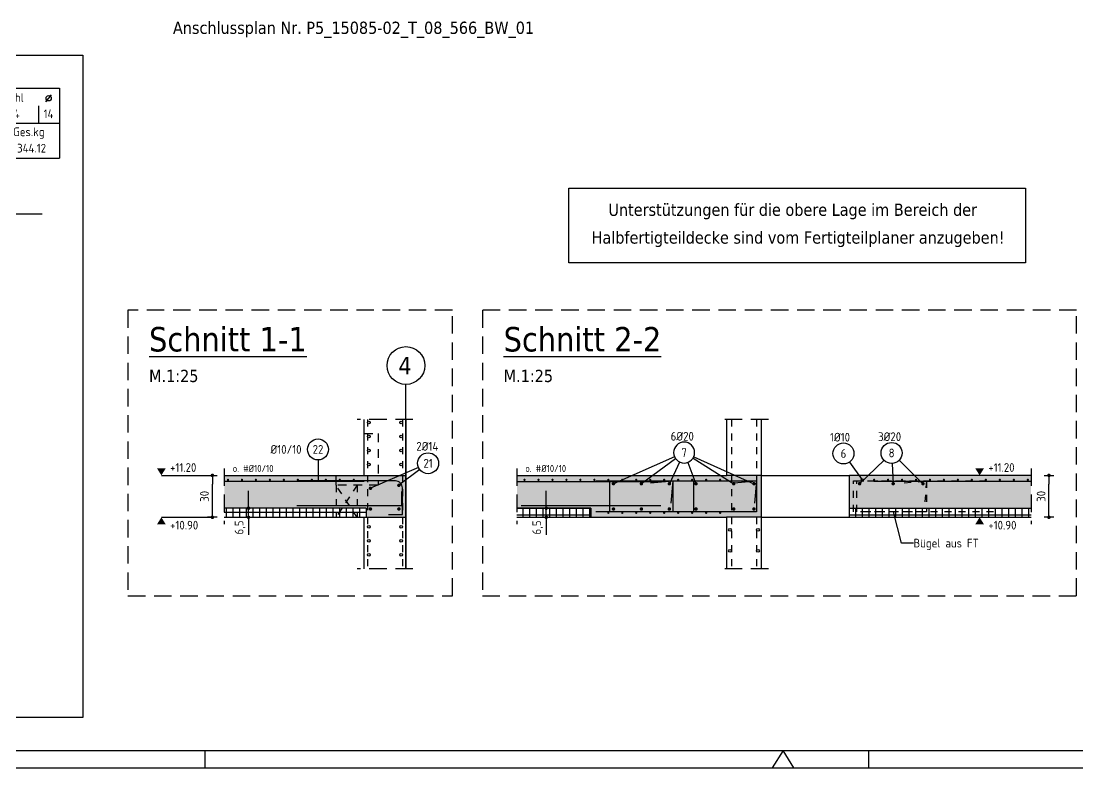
# Model space of a CAD drawing. Extents: x 0 to 101, y 0 to 43.
# Drawn here: x 18.82 to 33.94, y 0 to 10.68 of the extents above; entities that cross this region are included whole.
import ezdxf
from ezdxf.enums import TextEntityAlignment as Align

# ---------------------------------------------------------------- set-up
doc = ezdxf.new("R2010")
doc.units = 0
doc.header["$LTSCALE"] = 0.5
for name, pattern in [('AUSGEZOGEN', [1000.01, 1000, 0.01]), ('DASHED', [0.75, 0.5, -0.25]), ('HIDDEN2', [0.187, 0.125, -0.062]), ('PUNKT', [0.175, 0.05, -0.125]), ('STRICHLINIE', [0.75, 0.5, -0.25]), ('VERDECKT', [0.375, 0.25, -0.125])]:
    doc.linetypes.add(name, pattern=pattern)
for name, color, linetype in [('ACHSEN', 7, 'Continuous'), ('AFU', 7, 'Continuous'), ('BETON', 7, 'Continuous'), ('DETAIL', 7, 'Continuous'), ('DRUEBER', 7, 'Continuous'), ('grau_mittel', 7, 'Continuous'), ('Halbfertigteile', 7, 'Continuous'), ('HILFE', 7, 'Continuous'), ('koten', 7, 'Continuous'), ('MASSE', 7, 'Continuous'), ('OBJEKT', 7, 'Continuous'), ('RAHMEN', 7, 'Continuous'), ('RND', 7, 'Continuous'), ('RND_BILD', 7, 'Continuous'), ('SFP_Achsen', 7, 'Continuous'), ('TEXT', 7, 'Continuous'), ('VERDECKT1', 7, 'Continuous')]:
    doc.layers.add(name, color=color, linetype=linetype)
doc.styles.add('helv', font='tahoma.ttf')
doc.styles.add('txt', font='isocp.shx')
doc.linetypes.add('AFU_50K', pattern='A,0.15,["/",Standard,S=0.2,R=0,X=-0.01,Y=-0.1],0.07,["/",Standard,S=0.2,R=0,X=-0.01,Y=-0.1],0.15', length=0.37)
doc.dimstyles.new('DOT_I', dxfattribs={"dimscale": 0.5, "dimtxt": 0.25, "dimasz": 0.25, "dimexe": 0.1, "dimexo": 0.3, "dimgap": 0.1, "dimtad": 1, "dimdec": 3, "dimzin": 3, "dimtxsty": 'txt', "dimblk": 'DOT', "dimblk1": 'DOT', "dimblk2": 'DOT', "dimsah": 1, "dimcen": 0.1, "dimse1": 1, "dimse2": 1, "dimazin": 0, "dimtfac": 1, "dimtdec": 4, "dimtix": 1, "dimtmove": 2, "dimatfit": 3, "dimfxl": 0, "dimtvp": 1, "dimtolj": 1, "dimtzin": 0, "dimarcsym": 0})

# ---------------------------------------------------------------- blocks, each defined once
blk = doc.blocks.new('A1-35-0')
at = {"layer": 'RAHMEN', "color": 5}
blk.add_line((2, 0.5), (118.4, 0.5), dxfattribs=at)
at = {"layer": 'RAHMEN', "color": 7}
for p, q in [((42.9, 0), (42.9, 0.5)), ((61.9, 0), (61.9, 0.5))]:
    blk.add_line(p, q, dxfattribs=at)
at = {"layer": 'RAHMEN', "color": 7, "linetype": 'Continuous'}
for p, q in [((59.45, 0.5), (59.14, 0)), ((59.76, 0), (59.45, 0.5))]:
    blk.add_line(p, q, dxfattribs=at)
at = {"layer": 'RAHMEN'}
blk.add_line((0, 0), (118.9, 0), dxfattribs=at)
blk = doc.blocks.new('RND_LIS2')
at = {"layer": 'RND', "color": 3, "linetype": 'Continuous'}
for p, q in [((0, 0), (0, -5.2)), ((0, 0), (3.2, 0)), ((3.2, 0), (3.2, -2)), ((2.6, -0.503), (2.6, -1)), ((0, -1), (3.2, -1)), ((1.6, -1.503), (1.6, -2)), ((0, -2), (3.2, -2))]:
    blk.add_line(p, q, dxfattribs=at)
at = {"layer": 'RND', "color": 7, "linetype": 'Continuous'}
blk.add_line((2.805, -0.39), (2.973, -0.186), dxfattribs=at)
at = {"layer": 'RND', "color": 1, "linetype": 'Continuous'}
blk.add_circle((0.545, -0.513), 0.42, dxfattribs=at)
at = {"layer": 'RND', "color": 7, "linetype": 'Continuous'}
blk.add_circle((2.889, -0.288), 0.075, dxfattribs=at)
at = {"layer": 'RND', "color": 7, "linetype": 'Continuous', "style": 'txt'}
for s, p in [('Anzahl', (1.249, -0.391)), ('Länge', (0.42, -1.373)), ('Ges.kg', (1.872, -1.373))]:
    blk.add_text(s, height=0.25, dxfattribs=at).set_placement(p)
at = {"layer": 'RND', "color": 1, "linetype": 'Continuous', "style": 'txt'}
blk.add_attdef('POS1', text='', height=0.35, dxfattribs=at).set_placement((0.545, -0.513), align=Align.MIDDLE)
at = {"layer": 'RND', "color": 7, "linetype": 'Continuous', "style": 'txt'}
for tag, p in [('STK1', (1.897, -0.859)), ('DS1', (2.885, -0.859)), ('LANG1', (0.8, -1.841)), ('GEW', (2.4, -1.841))]:
    blk.add_attdef(tag, text='', height=0.25, dxfattribs=at).set_placement(p, align=Align.CENTER)
blk = doc.blocks.new('DOT')
at = {"layer": 'MASSE', "color": 7, "linetype": 'Continuous'}
for p, q in [((0, 0), (-1, 0)), ((0, 0.54), (0, -0.54))]:
    blk.add_line(p, q, dxfattribs=at)
at = {"layer": 'MASSE', "color": 7, "linetype": 'Continuous', "const_width": 0.2}
blk.add_lwpolyline([(-0.1, 0, 1), (0.1, 0, 1)], format="xyb", close=True, dxfattribs=at)
blk = doc.blocks.new('*D52')
at = {"layer": 'Defpoints', "color": 0, "linetype": 'AUSGEZOGEN', "transparency": 16777216}
for p in [(21.555, 4.185), (21.555, 4.185), (21.555, 3.585)]:
    blk.add_point(p, dxfattribs=at)
at = {"layer": 'MASSE', "color": 0, "linetype": 'AUSGEZOGEN', "lineweight": -2, "transparency": 16777216}
blk.add_line((21.555, 3.71), (21.555, 4.06), dxfattribs=at)
at = {"layer": 'MASSE', "color": 0, "linetype": 'AUSGEZOGEN', "lineweight": -2, "transparency": 16777216, "xscale": 0.125, "yscale": 0.125, "zscale": 0.125}
for p, rotation in [((21.555, 4.185), 90), ((21.555, 3.585), 270)]:
    blk.add_blockref('DOT', p, dxfattribs=dict(at, rotation=rotation))
at = {"layer": 'MASSE', "color": 0, "linetype": 'AUSGEZOGEN', "transparency": 16777216, "insert": (21.442, 3.885), "char_height": 0.125, "attachment_point": 5, "rotation": 90, "style": 'txt'}
blk.add_mtext('\\A1;30', dxfattribs=at)
blk = doc.blocks.new('okrd_u')
at = {"layer": 'koten', "color": 7, "linetype": 'Continuous'}
blk.add_solid([(-0.125, -0.202), (0.125, -0.202), (0, 0)], dxfattribs=at)
at = {"layer": 'koten', "style": 'txt'}
blk.add_attdef('OKRD', (0.25, -0.35), '', height=0.25, dxfattribs=at)
blk = doc.blocks.new('okrd_o')
at = {"layer": 'koten', "color": 7, "linetype": 'Continuous'}
blk.add_solid([(-0.125, 0.202), (0.125, 0.202), (0, 0)], dxfattribs=at)
at = {"layer": 'koten', "style": 'txt'}
blk.add_attdef('OKRD', (0.25, 0.1), '', height=0.25, dxfattribs=at)
blk = doc.blocks.new('*D51')
at = {"layer": 'Defpoints', "color": 0, "linetype": 'AUSGEZOGEN', "transparency": 16777216}
for p in [(33.53, 4.185), (33.53, 4.185), (33.53, 3.585)]:
    blk.add_point(p, dxfattribs=at)
at = {"layer": 'MASSE', "color": 0, "linetype": 'AUSGEZOGEN', "lineweight": -2, "transparency": 16777216}
blk.add_line((33.53, 3.71), (33.53, 4.06), dxfattribs=at)
at = {"layer": 'MASSE', "color": 0, "linetype": 'AUSGEZOGEN', "lineweight": -2, "transparency": 16777216, "xscale": 0.125, "yscale": 0.125, "zscale": 0.125}
for p, rotation in [((33.53, 4.185), 90), ((33.53, 3.585), 270)]:
    blk.add_blockref('DOT', p, dxfattribs=dict(at, rotation=rotation))
at = {"layer": 'MASSE', "color": 0, "linetype": 'AUSGEZOGEN', "transparency": 16777216, "insert": (33.418, 3.885), "char_height": 0.125, "attachment_point": 5, "rotation": 90, "style": 'txt'}
blk.add_mtext('\\A1;30', dxfattribs=at)
blk = doc.blocks.new('RND_HIN')
at = {"layer": 'RND', "color": 7, "linetype": 'Continuous'}
blk.add_circle((0, 0), 0.3, dxfattribs=at)
at = {"layer": 'RND', "color": 7, "linetype": 'Continuous', "style": 'txt'}
blk.add_attdef('POSI', text='', height=0.25, dxfattribs=at).set_placement((0, 0), align=Align.MIDDLE)
blk = doc.blocks.new('*D59')
at = {"layer": 'Defpoints', "color": 0, "linetype": 'AUSGEZOGEN', "transparency": 16777216}
for p in [(26.335, 3.715), (26.335, 3.715), (26.335, 3.585)]:
    blk.add_point(p, dxfattribs=at)
at = {"layer": 'MASSE', "color": 0, "linetype": 'AUSGEZOGEN', "lineweight": -2, "transparency": 16777216}
for p, q in [((26.335, 3.84), (26.335, 3.965)), ((26.335, 3.585), (26.335, 3.715)), ((26.335, 3.46), (26.335, 3.335))]:
    blk.add_line(p, q, dxfattribs=at)
at = {"layer": 'MASSE', "color": 0, "linetype": 'AUSGEZOGEN', "lineweight": -2, "transparency": 16777216, "xscale": 0.125, "yscale": 0.125, "zscale": 0.125}
for p, rotation in [((26.335, 3.715), 270), ((26.335, 3.585), 90)]:
    blk.add_blockref('DOT', p, dxfattribs=dict(at, rotation=rotation))
at = {"layer": 'MASSE', "color": 0, "linetype": 'AUSGEZOGEN', "transparency": 16777216, "insert": (26.213, 3.439), "char_height": 0.125, "attachment_point": 5, "rotation": 90, "style": 'txt'}
blk.add_mtext('\\A1;6,5', dxfattribs=at)
blk = doc.blocks.new('*D60')
at = {"layer": 'Defpoints', "color": 0, "linetype": 'AUSGEZOGEN', "transparency": 16777216}
for p in [(22.073, 3.715), (22.073, 3.715), (22.073, 3.585)]:
    blk.add_point(p, dxfattribs=at)
at = {"layer": 'MASSE', "color": 0, "linetype": 'AUSGEZOGEN', "lineweight": -2, "transparency": 16777216}
for p, q in [((22.073, 3.84), (22.073, 3.965)), ((22.073, 3.585), (22.073, 3.715)), ((22.073, 3.46), (22.073, 3.335))]:
    blk.add_line(p, q, dxfattribs=at)
at = {"layer": 'MASSE', "color": 0, "linetype": 'AUSGEZOGEN', "lineweight": -2, "transparency": 16777216, "xscale": 0.125, "yscale": 0.125, "zscale": 0.125}
for p, rotation in [((22.073, 3.715), 270), ((22.073, 3.585), 90)]:
    blk.add_blockref('DOT', p, dxfattribs=dict(at, rotation=rotation))
at = {"layer": 'MASSE', "color": 0, "linetype": 'AUSGEZOGEN', "transparency": 16777216, "insert": (21.952, 3.439), "char_height": 0.125, "attachment_point": 5, "rotation": 90, "style": 'txt'}
blk.add_mtext('\\A1;6,5', dxfattribs=at)

msp = doc.modelspace()

# ---------------------------------------------------------------- hatches: boundary and pattern name
at = {"layer": 'grau_mittel'}
msp.add_hatch(color=61, dxfattribs=at).paths.add_polyline_path([(23.7561, 3.7151), (23.7561, 3.5851), (24.3261, 3.5851), (24.3261, 4.1851), (23.7261, 4.1851), (21.7261, 4.1851), (21.7261, 3.7151)])
h = msp.add_hatch(color=61, dxfattribs=at)
h.paths.add_polyline_path([(25.9144, 3.7151), (26.9744, 3.7151), (26.9744, 3.5851), (29.4144, 3.5851), (29.4144, 4.1851), (25.9144, 4.1851)])
h.paths.add_polyline_path([(30.6744, 3.7151), (33.2744, 3.7151), (33.2744, 4.1851), (30.6744, 4.1851)])
at = {"layer": 'Halbfertigteile', "linetype": 'AUSGEZOGEN', "transparency": 33554687}
h = msp.add_hatch(dxfattribs=at)
h.set_pattern_fill('ANSI37', color=171, scale=0.03, angle=135, style=0)
h.set_pattern_definition([(180, (12.90086, -13.01057), (-7e-18, -0.09525), []), (270, (12.90086, -13.01057), (0.09525, -2e-17), [])])
h.paths.add_polyline_path([(23.7561, 3.7151), (21.7261, 3.7151), (21.7261, 3.5851), (23.7561, 3.5851)])
h = msp.add_hatch(dxfattribs=at)
h.set_pattern_fill('ANSI37', color=171, scale=0.03, angle=135, style=0)
h.paths.add_polyline_path([(26.9744, 3.7151), (25.9144, 3.7151), (25.9144, 3.5851), (26.9744, 3.5851)])
h.paths.add_polyline_path([(33.2744, 3.7151), (30.6744, 3.7151), (30.6744, 3.5851), (33.2744, 3.5851)])

# ---------------------------------------------------------------- linework, layer by layer
at = {"layer": 'ACHSEN', "color": 140, "linetype": 'AUSGEZOGEN'}
msp.add_line((24.3261, 2.8488), (24.3261, 5.4863), dxfattribs=at)
at = {"layer": 'AFU', "color": 8, "linetype": 'AFU_50K'}
for p, q in [((23.7261, 4.1851), (24.3261, 4.1851)), ((29.4144, 4.1851), (28.9144, 4.1851)), ((23.7561, 3.5851), (24.3261, 3.5851)), ((29.4144, 3.5851), (28.9144, 3.5851))]:
    msp.add_line(p, q, dxfattribs=at)
at = {"layer": 'BETON', "color": 6, "linetype": 'AUSGEZOGEN'}
for p, q in [((23.7261, 4.1851), (23.7261, 4.9863)), ((24.3261, 4.9863), (24.3261, 2.8488)), ((28.9144, 4.9863), (28.9144, 4.1851)), ((29.4144, 2.8488), (29.4144, 4.9863)), ((21.7261, 4.1851), (23.7261, 4.1851)), ((25.9144, 4.1851), (28.9144, 4.1851)), ((29.4144, 4.1851), (29.4144, 4.1851)), ((33.2744, 4.1851), (30.6744, 4.1851)), ((30.6744, 3.5851), (30.6744, 4.1851)), ((23.7561, 3.7151), (21.7261, 3.7151)), ((23.7561, 3.7151), (23.7561, 3.5851)), ((26.9744, 3.7151), (25.9144, 3.7151)), ((26.9744, 3.7151), (26.9744, 3.5851)), ((30.6744, 3.7151), (33.2744, 3.7151)), ((21.7261, 3.5851), (23.7561, 3.5851)), ((23.7261, 2.8488), (23.7261, 3.5851)), ((25.9144, 3.5851), (28.9144, 3.5851)), ((28.9144, 3.5851), (28.9144, 2.8488)), ((30.6744, 3.5851), (33.2758, 3.5851))]:
    msp.add_line(p, q, dxfattribs=at)
msp.add_lwpolyline([(26.6596, 8.2945), (33.1952, 8.2945), (33.1952, 7.2279), (26.6596, 7.2279)], close=True, dxfattribs=at)
at = {"layer": 'DETAIL', "color": 102, "linetype": 'STRICHLINIE'}
for points in [[(20.3456, 6.5469), (20.3456, 2.4633), (24.9918, 2.4633), (24.9918, 6.5469)], [(25.4214, 6.5469), (25.4214, 2.4633), (33.925, 2.4633), (33.925, 6.5469)]]:
    msp.add_lwpolyline(points, close=True, dxfattribs=at)
at = {"layer": 'DRUEBER', "color": 171, "linetype": 'PUNKT'}
for p, q in [((23.6261, 3.5851), (23.3261, 4.0451)), ((23.6261, 4.0451), (23.3261, 3.5851)), ((23.3261, 4.0451), (23.3261, 3.5851)), ((23.6261, 4.0451), (23.6261, 3.5851))]:
    msp.add_line(p, q, dxfattribs=at)
at = {"layer": 'HILFE', "color": 102, "linetype": 'DASHED'}
for p, q in [((24.4261, 4.9863), (23.6261, 4.9863)), ((29.5144, 4.9863), (28.8144, 4.9863)), ((21.7261, 4.2851), (21.7261, 3.4851)), ((25.9144, 4.2851), (25.9144, 3.4851)), ((33.2744, 4.2851), (33.2744, 3.4851)), ((24.4261, 2.8488), (23.6261, 2.8488)), ((29.5144, 2.8488), (28.8144, 2.8488))]:
    msp.add_line(p, q, dxfattribs=at)
at = {"layer": 'HILFE', "color": 102, "linetype": 'AUSGEZOGEN'}
for p, q in [((20.8251, 4.1851), (21.5545, 4.1851)), ((31.4187, 3.2137), (31.3041, 3.6651)), ((20.8251, 3.5851), (21.5545, 3.5851)), ((31.591, 3.2137), (31.4187, 3.2137))]:
    msp.add_line(p, q, dxfattribs=at)
at = {"layer": 'OBJEKT', "color": 7, "linetype": 'AUSGEZOGEN'}
for p, q in [((29.4144, 4.1851), (30.6744, 4.1851)), ((29.4144, 3.5851), (30.6744, 3.5851))]:
    msp.add_line(p, q, dxfattribs=at)
at = {"layer": 'RND', "color": 1, "linetype": 'HIDDEN2'}
for p, q in [((23.7761, 4.9863), (23.7761, 2.8488)), ((24.2761, 4.9863), (24.2761, 2.8488)), ((28.9844, 4.9863), (28.9844, 2.8488)), ((29.3444, 4.9863), (29.3444, 2.8488))]:
    msp.add_line(p, q, dxfattribs=at)
at = {"layer": 'RND', "color": 102, "linetype": 'AUSGEZOGEN'}
for p, q in [((23.0671, 4.4061), (23.0671, 4.1051)), ((28.1707, 4.4508), (27.2966, 4.066)), ((28.1867, 4.4229), (27.6966, 4.066)), ((28.435, 4.4316), (29.0182, 4.066)), ((28.445, 4.4502), (29.3068, 4.066)), ((31.1692, 4.4016), (30.8193, 4.066)), ((31.3846, 4.4005), (31.726, 4.066)), ((24.5055, 4.2985), (23.8177, 4.0005)), ((24.5233, 4.2679), (24.2246, 4.0432)), ((28.2436, 4.3757), (28.0966, 4.066)), ((28.3613, 4.371), (28.4775, 4.066)), ((30.676, 4.3762), (30.8583, 4.1211)), ((31.2852, 4.3556), (31.3002, 4.066))]:
    msp.add_line(p, q, dxfattribs=at)
at = {"layer": 'RND', "color": 1, "linetype": 'AUSGEZOGEN'}
for points in [[(23.7261, 4.0951), (21.7261, 4.0951)], [(25.9144, 4.0951), (27.9244, 4.0951)], [(27.0444, 4.1051), (29.3444, 4.1051), (29.3444, 3.6651), (27.0444, 3.6651)], [(27.8256, 4.0772), (28.1444, 4.1051), (28.1444, 3.6651), (27.2444, 3.6651), (27.2444, 4.1051), (28.1444, 4.1051), (28.1165, 3.7863)], [(29.0256, 4.0772), (29.3444, 4.1051), (29.3444, 3.6651), (28.4444, 3.6651), (28.4444, 4.1051), (29.3444, 4.1051), (29.3165, 3.7863)], [(33.2758, 4.0951), (31.0244, 4.0951)], [(22.7661, 3.7548), (24.2661, 3.7548), (24.2661, 3.9548)], [(25.9744, 3.7519), (27.9744, 3.7519)]]:
    msp.add_lwpolyline(points, dxfattribs=at)
at = {"layer": 'RND', "color": 7, "linetype": 'AUSGEZOGEN'}
for points, const_width in [([(21.7706, 4.1211, 1), (21.7866, 4.1211, 1)], 0.016), ([(21.9706, 4.1211, 1), (21.9866, 4.1211, 1)], 0.016), ([(22.1706, 4.1211, 1), (22.1866, 4.1211, 1)], 0.016), ([(22.3706, 4.1211, 1), (22.3866, 4.1211, 1)], 0.016), ([(22.5706, 4.1211, 1), (22.5866, 4.1211, 1)], 0.016), ([(22.7706, 4.1211, 1), (22.7866, 4.1211, 1)], 0.016), ([(22.9706, 4.1211, 1), (22.9866, 4.1211, 1)], 0.016), ([(23.1706, 4.1211, 1), (23.1866, 4.1211, 1)], 0.016), ([(23.3706, 4.1211, 1), (23.3866, 4.1211, 1)], 0.016), ([(23.5706, 4.1211, 1), (23.5866, 4.1211, 1)], 0.016), ([(26.0148, 4.1211, 1), (26.0308, 4.1211, 1)], 0.016), ([(26.2148, 4.1211, 1), (26.2308, 4.1211, 1)], 0.016), ([(26.4148, 4.1211, 1), (26.4308, 4.1211, 1)], 0.016), ([(26.6148, 4.1211, 1), (26.6308, 4.1211, 1)], 0.016), ([(26.8148, 4.1211, 1), (26.8308, 4.1211, 1)], 0.016), ([(27.0148, 4.1211, 1), (27.0308, 4.1211, 1)], 0.016), ([(27.2148, 4.1211, 1), (27.2308, 4.1211, 1)], 0.016), ([(27.2841, 4.066, 1), (27.3091, 4.066, 1)], 0.025), ([(27.4148, 4.1211, 1), (27.4308, 4.1211, 1)], 0.016), ([(27.6148, 4.1211, 1), (27.6308, 4.1211, 1)], 0.016), ([(27.6841, 4.066, 1), (27.7091, 4.066, 1)], 0.025), ([(27.8148, 4.1211, 1), (27.8308, 4.1211, 1)], 0.016), ([(28.0148, 4.1211, 1), (28.0308, 4.1211, 1)], 0.016), ([(28.0841, 4.066, 1), (28.1091, 4.066, 1)], 0.025), ([(28.2148, 4.1211, 1), (28.2308, 4.1211, 1)], 0.016), ([(28.4148, 4.1211, 1), (28.4308, 4.1211, 1)], 0.016), ([(28.465, 4.066, 1), (28.49, 4.066, 1)], 0.025), ([(28.6148, 4.1211, 1), (28.6308, 4.1211, 1)], 0.016), ([(28.8148, 4.1211, 1), (28.8308, 4.1211, 1)], 0.016), ([(29.0057, 4.066, 1), (29.0307, 4.066, 1)], 0.025), ([(29.2943, 4.066, 1), (29.3193, 4.066, 1)], 0.025), ([(30.8068, 4.066, 1), (30.8318, 4.066, 1)], 0.025), ([(31.0188, 4.1211, 1), (31.0348, 4.1211, 1)], 0.016), ([(31.2188, 4.1211, 1), (31.2348, 4.1211, 1)], 0.016), ([(31.2877, 4.066, 1), (31.3127, 4.066, 1)], 0.025), ([(31.4188, 4.1211, 1), (31.4348, 4.1211, 1)], 0.016), ([(31.6188, 4.1211, 1), (31.6348, 4.1211, 1)], 0.016), ([(31.7135, 4.066, 1), (31.7385, 4.066, 1)], 0.025), ([(31.8188, 4.1211, 1), (31.8348, 4.1211, 1)], 0.016), ([(32.0188, 4.1211, 1), (32.0348, 4.1211, 1)], 0.016), ([(32.2188, 4.1211, 1), (32.2348, 4.1211, 1)], 0.016), ([(32.4188, 4.1211, 1), (32.4348, 4.1211, 1)], 0.016), ([(32.6188, 4.1211, 1), (32.6348, 4.1211, 1)], 0.016), ([(32.8188, 4.1211, 1), (32.8348, 4.1211, 1)], 0.016), ([(33.0188, 4.1211, 1), (33.0348, 4.1211, 1)], 0.016), ([(33.2188, 4.1211, 1), (33.2348, 4.1211, 1)], 0.016), ([(23.8052, 4.0005, 1), (23.8302, 4.0005, 1)], 0.025), ([(24.2121, 4.0432, 1), (24.2371, 4.0432, 1)], 0.025), ([(23.8052, 3.7047, 1), (23.8302, 3.7047, 1)], 0.025), ([(24.2121, 3.7047, 1), (24.2371, 3.7047, 1)], 0.025), ([(27.2148, 3.6491, -1), (27.2308, 3.6491, -1)], 0.016), ([(27.2841, 3.7037, 1), (27.3091, 3.7037, 1)], 0.025), ([(27.4148, 3.6491, -1), (27.4308, 3.6491, -1)], 0.016), ([(27.6148, 3.6491, -1), (27.6308, 3.6491, -1)], 0.016), ([(27.6841, 3.7037, 1), (27.7091, 3.7037, 1)], 0.025), ([(27.8148, 3.6491, -1), (27.8308, 3.6491, -1)], 0.016), ([(28.0148, 3.6491, -1), (28.0308, 3.6491, -1)], 0.016), ([(28.0841, 3.7037, 1), (28.1091, 3.7037, 1)], 0.025), ([(28.2148, 3.6491, -1), (28.2308, 3.6491, -1)], 0.016), ([(28.4148, 3.6491, -1), (28.4308, 3.6491, -1)], 0.016), ([(28.465, 3.7037, 1), (28.49, 3.7037, 1)], 0.025), ([(28.6148, 3.6491, -1), (28.6308, 3.6491, -1)], 0.016), ([(28.8148, 3.6491, -1), (28.8308, 3.6491, -1)], 0.016), ([(29.0057, 3.7037, 1), (29.0307, 3.7037, 1)], 0.025), ([(29.2943, 3.7037, 1), (29.3193, 3.7037, 1)], 0.025)]:
    msp.add_lwpolyline(points, format="xyb", close=True, dxfattribs=dict(at, const_width=const_width))
at = {"layer": 'RND', "color": 1, "linetype": 'AUSGEZOGEN'}
msp.add_lwpolyline([(24.0761, 3.6251), (24.2761, 3.6251), (24.2761, 4.0051, 0.4142136), (24.1761, 4.1051), (22.7761, 4.1051)], format="xyb", dxfattribs=at)
at = {"layer": 'RND', "color": 102, "linetype": 'HIDDEN2'}
for points in [[(32.7344, 3.6651), (30.7344, 3.6651), (30.7344, 4.1051), (32.7344, 4.1051)], [(31.4596, 4.0772), (31.7784, 4.1051), (31.7784, 3.6651), (30.7784, 3.6651), (30.7784, 4.1051), (31.7784, 4.1051), (31.7505, 3.7863)]]:
    msp.add_lwpolyline(points, dxfattribs=at)
at = {"layer": 'RND', "color": 7, "linetype": 'AUSGEZOGEN'}
for centre, radius in [((23.7961, 4.9417), 0.02), ((24.2561, 4.9417), 0.02), ((23.7961, 4.7417), 0.02), ((24.2561, 4.7417), 0.02), ((23.7961, 4.5417), 0.02), ((24.2561, 4.5417), 0.02), ((23.7961, 4.3417), 0.02), ((24.2561, 4.3417), 0.02), ((30.8583, 4.1211), 0.016), ((23.7961, 3.4476), 0.02), ((24.2561, 3.4476), 0.02), ((28.9644, 3.4052), 0.02), ((29.3644, 3.4052), 0.02), ((23.7961, 3.2476), 0.02), ((24.2561, 3.2476), 0.02), ((23.7961, 3.0476), 0.02), ((24.2561, 3.0476), 0.02), ((28.9644, 3.1052), 0.02), ((29.3644, 3.1052), 0.02)]:
    msp.add_circle(centre, radius, dxfattribs=at)
at = {"layer": 'RND_BILD', "color": 1, "linetype": 'AUSGEZOGEN'}
msp.add_lwpolyline([(19.1173, 7.9247), (18.0173, 7.9247)], dxfattribs=at)
at = {"layer": 'SFP_Achsen', "color": 7, "linetype": 'AUSGEZOGEN'}
msp.add_circle((24.3261, 5.7568), 0.2705, dxfattribs=at)
at = {"layer": 'TEXT', "color": 1, "linetype": 'AUSGEZOGEN'}
msp.add_lwpolyline([(2.7545, 10.1996), (19.703, 10.1996), (19.703, 0.7223), (2.7545, 0.7223)], close=True, dxfattribs=at)
at = {"layer": 'VERDECKT1', "color": 102, "linetype": 'VERDECKT'}
for p, q in [((23.7261, 4.7851), (23.9261, 4.7851)), ((23.9261, 4.7851), (23.9261, 4.0451)), ((23.3261, 4.0451), (23.3261, 4.1851)), ((23.9261, 4.0451), (23.3261, 4.0451))]:
    msp.add_line(p, q, dxfattribs=at)

# ---------------------------------------------------------------- block references
at = {"layer": 'koten', "color": 7, "linetype": 'AUSGEZOGEN', "xscale": 0.5, "yscale": 0.5, "zscale": 0.5}
for name, p, values in [('okrd_o', (20.8251, 4.1851), {'OKRD': '+11.20'}), ('okrd_o', (32.5376, 4.1851), {'OKRD': '+11.20'}), ('okrd_u', (20.8251, 3.5851), {'OKRD': '+10.90'}), ('okrd_u', (32.5376, 3.5851), {'OKRD': '+10.90'})]:
    msp.add_blockref(name, p, dxfattribs=at).add_auto_attribs(values)
at = {"layer": 'RAHMEN', "xscale": 0.5, "yscale": 0.5, "zscale": 0.5}
msp.add_blockref('A1-35-0', (0, 0), dxfattribs=at)
at = {"layer": 'RND', "color": 7, "linetype": 'AUSGEZOGEN', "xscale": 0.5, "yscale": 0.5, "zscale": 0.5}
for p, values in [((23.0671, 4.5561), {'POSI': '22'}), ((30.5888, 4.4983), {'POSI': '6'}), ((31.2775, 4.5054), {'POSI': '8'}), ((24.6432, 4.3581), {'POSI': '21'})]:
    msp.add_blockref('RND_HIN', p, dxfattribs=at).add_auto_attribs(values)
at = {"layer": 'RND', "color": 7, "linetype": 'AUSGEZOGEN'}
ref = msp.add_blockref('RND_HIN', (28.3079, 4.5112), dxfattribs=dict(at, xscale=-0.5, yscale=0.5, zscale=0.5, rotation=180))
ref.add_attrib('POSI', '7', dxfattribs={"color": 7, "linetype": 'Continuous', "height": 0.125, "style": 'txt'}).set_placement((28.3079, 4.5112), align=Align.MIDDLE)
at = {"layer": 'RND_BILD', "color": 7, "linetype": 'AUSGEZOGEN', "xscale": 0.5, "yscale": 0.5, "zscale": 0.5}
msp.add_blockref('RND_LIS2', (17.7673, 9.7247), dxfattribs=at).add_auto_attribs({'POS1': '20', 'STK1': '24', 'DS1': '14', 'LANG1': '11.85', 'GEW': '344.12'})

# ---------------------------------------------------------------- texts
at = {"layer": 'SFP_Achsen', "color": 6, "linetype": 'AUSGEZOGEN', "style": 'helv'}
msp.add_text('4', height=0.25, dxfattribs=at).set_placement((24.2189, 5.6306))
at = {"layer": 'TEXT', "color": 1, "linetype": 'AUSGEZOGEN', "style": 'helv'}
for s, p in [('Anschlussplan Nr. P5_15085-02_T_08_566_BW_01', (20.9908, 10.502)), ('Unterstützungen für die obere Lage im Bereich der', (27.2234, 7.8984)), ('Halbfertigteildecke sind vom Fertigteilplaner anzugeben!', (26.9833, 7.5008)), ('M.1:25', (20.6486, 5.5205)), ('M.1:25', (25.7244, 5.5205))]:
    msp.add_text(s, height=0.175, dxfattribs=at).set_placement(p)
at = {"layer": 'TEXT', "color": 5, "linetype": 'AUSGEZOGEN', "style": 'helv'}
for s, p in [('%%USchnitt 1-1', (20.6486, 5.958)), ('%%USchnitt 2-2', (25.7244, 5.958))]:
    msp.add_text(s, height=0.35, dxfattribs=at).set_placement(p)
at = {"layer": 'TEXT', "color": 7, "linetype": 'AUSGEZOGEN', "style": 'txt'}
for s, height, p in [('6%%C20', 0.125, (28.115, 4.6819)), ('1%%C10', 0.125, (30.3958, 4.6689)), ('3%%C20', 0.125, (31.0845, 4.6761)), ('%%C10/10', 0.125, (22.3871, 4.4938)), ('2%%C14', 0.125, (24.4745, 4.5386)), ('o. #%%c10/10', 0.1, (21.8457, 4.2339)), ('o. #%%c10/10', 0.1, (26.034, 4.2339)), ('Bügel aus FT', 0.125, (31.5915, 3.1534))]:
    msp.add_text(s, height=height, dxfattribs=at).set_placement(p)

# ---------------------------------------------------------------- dimensions: what is measured, and where the dimension line sits
at = {"layer": 'MASSE', "color": 7, "linetype": 'AUSGEZOGEN'}
for base, p1, p2, picture, middle in [((21.5545, 4.1851), (21.5545, 3.5851), (21.5545, 4.1851), '*D52', (21.442, 3.8851)), ((33.5302, 4.1851), (33.5302, 3.5851), (33.5302, 4.1851), '*D51', (33.4177, 3.8851))]:
    dim = msp.add_linear_dim(base=base, p1=p1, p2=p2, angle=90, dimstyle='DOT_I', override={"dimdec": 0, "dimlfac": 50}, dxfattribs=at)
    dim.commit()
    dim.dimension.update_dxf_attribs({"geometry": picture, "text_midpoint": middle})
for base, p1, p2, picture, middle in [((22.0735, 3.7151), (22.0735, 3.5851), (22.0735, 3.7151), '*D60', (21.9516, 3.4387)), ((26.3345, 3.7151), (26.3345, 3.5851), (26.3345, 3.7151), '*D59', (26.2126, 3.4387))]:
    dim = msp.add_linear_dim(base=base, p1=p1, p2=p2, angle=90, dimstyle='DOT_I', override={"dimdec": 1, "dimlfac": 50}, dxfattribs=at)
    dim.commit()
    dim.dimension.update_dxf_attribs({"geometry": picture, "text_midpoint": middle, "dimtype": 160})

doc.saveas('drawing.dxf')
